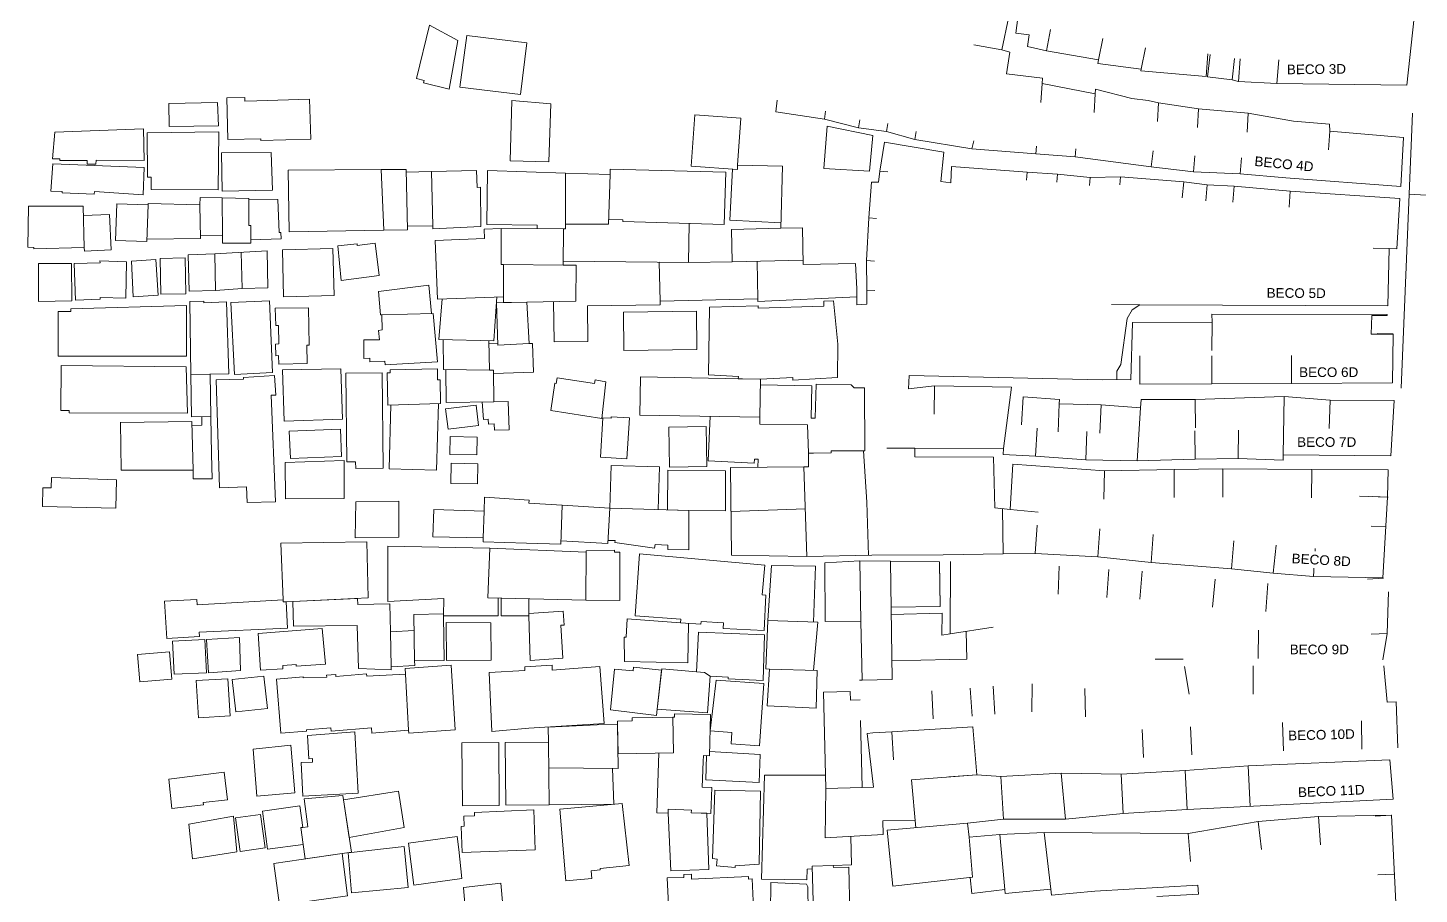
# Model space of a CAD drawing. Extents: x 359101 to 359770, y 7352318 to 7353133.
# Drawn here: x 359101.2 to 359274.3, y 7352617 to 7352724.7 of the extents above; entities that cross this region are included whole.
import ezdxf
from ezdxf.enums import TextEntityAlignment as Align

# ---------------------------------------------------------------- set-up
doc = ezdxf.new("R2010")
doc.units = 0
doc.header["$LTSCALE"] = 2.5
doc.set_wipeout_variables(frame=1)
doc.layers.add('AVT-C3-PRF-TUBULAÇÃO 3D -TUBOS', color=4, linetype='Continuous', lineweight=20)
doc.layers.add('AVT-LT-CAD-ETIQUETA NOME DE RUA', color=4, linetype='Continuous', lineweight=0)
doc.layers.add('AVT-LT-URB-DIVISA TERRENO OU AL PREDIAL', color=7, linetype='Continuous', lineweight=13, true_color=0x5c5c5c)
doc.styles.add('CARIMBO', font='arial.ttf', dxfattribs={"height": 2})

msp = doc.modelspace()

# ---------------------------------------------------------------- linework, layer by layer
at = {"layer": 'AVT-C3-PRF-TUBULAÇÃO 3D -TUBOS', "color": 6}
msp.add_lwpolyline([(359273.51, 7352714.12), (359273.07, 7352704.07)], dxfattribs=at)
at = {"layer": 'AVT-C3-PRF-TUBULAÇÃO 3D -TUBOS', "color": 6, "elevation": 2.34}
msp.add_lwpolyline([(359272.1, 7352679.91), (359273.07, 7352704.07), (359277.3, 7352703.79)], dxfattribs=at)
at = {"layer": 'AVT-LT-URB-DIVISA TERRENO OU AL PREDIAL', "flags": 128}
for points, elevation in [([(359276.66, 7352747.73), (359275.74, 7352743.06), (359277.55, 7352742.6), (359276.03, 7352737.53), (359274.23, 7352731.03), (359272.8, 7352717.6)], 2.26), ([(359247.84, 7352718.68), (359247.84, 7352718.68), (359239.72, 7352719.39), (359239.76, 7352719.6), (359234.36, 7352720.32), (359234.46, 7352720.76), (359227.96, 7352721.89), (359225.61, 7352722.4), (359225.8, 7352723.86), (359224.17, 7352724.07), (359225.01, 7352730.75), (359225.26, 7352730.79), (359225.82, 7352733.97), (359226.73, 7352737.35), (359228.23, 7352742.67), (359231.14, 7352741.96)], 2.35), ([(359224.93, 7352734.36), (359223.62, 7352729.97), (359224.02, 7352729.88), (359223.29, 7352726.17), (359222.41, 7352722.01), (359223.4, 7352721.72), (359222.98, 7352719), (359227.49, 7352718.5), (359227.42, 7352717.8), (359234.03, 7352716.54), (359234.08, 7352717.12), (359238.6, 7352715.96), (359240.61, 7352715.7), (359241.92, 7352715.41), (359246.88, 7352714.67), (359253.07, 7352714.12), (359258.68, 7352713.13), (359263.19, 7352712.75), (359263.2, 7352711.88), (359272.38, 7352711.11)], 2), ([(359227.96, 7352721.89), (359228.48, 7352724.55)], 2.28), ([(359234.46, 7352720.76), (359234.98, 7352723.43)], 2.33), ([(359222.41, 7352722.01), (359218.95, 7352722.63)], 2), ([(359239.76, 7352719.6), (359240.27, 7352722.26)], 2.22), ([(359247.83, 7352718.68), (359248.03, 7352721.5)], 2.19), ([(359248, 7352718.66), (359248.32, 7352721.43)], 2.26), ([(359251.09, 7352718.26), (359251.37, 7352720.93)], 2.35), ([(359251.84, 7352718.08), (359252.06, 7352720.89)], 2.32), ([(359256.62, 7352717.81), (359256.89, 7352720.77)], 2.35), ([(359272.8, 7352717.6), (359256.62, 7352717.81), (359251.84, 7352718.08), (359251.09, 7352718.26), (359248, 7352718.66)], 2.35), ([(359227.42, 7352717.8), (359227.28, 7352715.46)], 2), ([(359234.03, 7352716.54), (359233.89, 7352714.21)], 2), ([(359241.92, 7352715.41), (359241.79, 7352713.07)], 2), ([(359246.88, 7352714.67), (359246.74, 7352712.34)], 2), ([(359253.07, 7352714.12), (359252.94, 7352711.78)], 2), ([(359263.2, 7352711.88), (359263.07, 7352709.55)], 2), ([(359272.04, 7352705.01), (359272.38, 7352711.11)], 2.27), ([(359218.69, 7352709.7), (359226.63, 7352709.05), (359231.52, 7352708.68), (359241, 7352707.45), (359246.25, 7352706.84), (359252.07, 7352706.57), (359257.73, 7352706.08), (359272.04, 7352705.01)], 2.55), ([(359271.92, 7352703.51), (359258.27, 7352704.42), (359251.32, 7352705.04), (359247.97, 7352705.22), (359245.05, 7352705.58), (359237.18, 7352706.2), (359233.42, 7352706.14), (359229.34, 7352706.53), (359225.57, 7352706.79), (359216.15, 7352707.5)], 2.28), ([(359225.57, 7352706.79), (359225.48, 7352705.8)], 2.28), ([(359229.34, 7352706.53), (359229.25, 7352705.53)], 2.28), ([(359233.42, 7352706.14), (359233.33, 7352705.15)], 2.28), ([(359237.18, 7352706.2), (359237.09, 7352705.2)], 2.14), ([(359245.05, 7352705.58), (359244.87, 7352703.59)], 2.1), ([(359247.97, 7352705.22), (359247.79, 7352703.23)], 2.14), ([(359251.32, 7352705.04), (359251.14, 7352703.05)], 2.18), ([(359258.27, 7352704.42), (359258.15, 7352702.42)], 2.13), ([(359271.92, 7352703.51), (359271.55, 7352697.27), (359270.6, 7352697.3), (359270.43, 7352690.17)], 2.28), ([(359270.6, 7352697.3), (359268.6, 7352697.35)], 2.28), ([(359271.11, 7352686.68), (359269.11, 7352686.73)], 2.4), ([(359270.47, 7352666.37), (359268.47, 7352666.43)], 2.47), ([(359270.19, 7352662.7), (359268.37, 7352662.75)], 2.47), ([(359269.88, 7352656.28), (359267.89, 7352656.17)], 2.47), ([(359269.82, 7352646.14), (359270.34, 7352649.42), (359270.5, 7352654.57)], 2.65), ([(359270.34, 7352649.42), (359268.35, 7352649.31)], 2.65), ([(359271.68, 7352635.2), (359271.49, 7352640.91), (359270.35, 7352640.85), (359269.94, 7352645.38)], 2.52), ([(359270.85, 7352626.8), (359268.85, 7352626.69)], 2.19), ([(359271.18, 7352619.48), (359269.19, 7352619.37)], 2.19)]:
    msp.add_lwpolyline(points, dxfattribs=dict(at, elevation=elevation))
at = {"layer": 'AVT-LT-URB-DIVISA TERRENO OU AL PREDIAL', "ltscale": 3, "flags": 128}
for points in [[(359153.67, 7352717.1), (359150.47, 7352717.89), (359150.55, 7352718.21), (359149.59, 7352718.45), (359151.23, 7352725.07), (359154.73, 7352723.15), (359153.67, 7352717.1)], [(359155.87, 7352723.78), (359163.31, 7352722.88), (359162.53, 7352716.46), (359154.99, 7352717.38), (359155.87, 7352723.78)], [(359126, 7352716.02), (359126.12, 7352710.85), (359130.21, 7352710.94), (359130.21, 7352710.74), (359136.43, 7352710.89), (359136.28, 7352715.88), (359129.74, 7352715.68), (359128.25, 7352715.64), (359128.23, 7352716.09), (359126, 7352716.02)], [(359124.98, 7352712.56), (359124.86, 7352715.45), (359118.79, 7352715.34), (359118.84, 7352712.47), (359124.98, 7352712.56)], [(359161.26, 7352708.19), (359161.45, 7352715.7), (359166.3, 7352715.27), (359166.07, 7352708.08), (359161.26, 7352708.19)], [(359104.33, 7352708.46), (359104.6, 7352711.78), (359115.64, 7352712.16), (359115.73, 7352708.25), (359109.73, 7352708.29), (359109.72, 7352707.8), (359108.61, 7352707.8), (359108.61, 7352708.22), (359105.23, 7352708.22), (359105.23, 7352708.46), (359104.33, 7352708.46)], [(359116.6, 7352704.64), (359116.57, 7352706.18), (359116.13, 7352706.17), (359116.08, 7352711.7), (359124.99, 7352711.81), (359124.92, 7352704.57), (359116.6, 7352704.64)], [(359125.41, 7352704.43), (359125.33, 7352709.18), (359131.52, 7352709.23), (359131.69, 7352704.54), (359125.41, 7352704.43)], [(359104.35, 7352707.81), (359104.11, 7352704.43), (359105.51, 7352704.37), (359105.5, 7352704.23), (359109.5, 7352704.07), (359109.52, 7352704.37), (359115.6, 7352703.98), (359115.72, 7352707.36), (359104.35, 7352707.81)], [(359133.63, 7352707.05), (359133.77, 7352699.35), (359145.53, 7352699.57), (359145.2, 7352707.11), (359133.63, 7352707.05)], [(359145.53, 7352699.57), (359148.47, 7352699.62), (359148.33, 7352707.13), (359145.2, 7352707.11)], [(359148.33, 7352706.8), (359151.46, 7352706.87), (359151.61, 7352700.13), (359148.46, 7352700.07)], [(359151.61, 7352700.13), (359151.62, 7352699.73), (359157.6, 7352700.01), (359157.55, 7352704.91), (359157.13, 7352704.89), (359157.04, 7352707.01), (359151.46, 7352706.87)], [(359158.42, 7352706.99), (359158.34, 7352700.26), (359164.62, 7352700.18), (359164.62, 7352699.76), (359167.87, 7352699.74), (359168.13, 7352699.74), (359168.15, 7352706.67), (359158.42, 7352706.99)], [(359168.15, 7352706.67), (359173.69, 7352706.49), (359173.49, 7352700.31), (359168.13, 7352700.32)], [(359173.69, 7352706.49), (359173.71, 7352707.15), (359188.07, 7352706.77), (359187.89, 7352700.26), (359175.28, 7352700.65), (359175.28, 7352700.87), (359173.51, 7352700.92)], [(359101.34, 7352702.54), (359101.24, 7352697.44), (359101.99, 7352697.43), (359101.99, 7352697.27), (359108.27, 7352697.42), (359108.14, 7352702.57), (359101.34, 7352702.54)], [(359112.31, 7352702.85), (359112.15, 7352698.28), (359116.05, 7352698.15), (359116.21, 7352702.72), (359112.31, 7352702.85)], [(359116.21, 7352702.72), (359116.22, 7352702.9), (359122.64, 7352702.74), (359122.73, 7352698.52), (359116.06, 7352698.44)], [(359122.64, 7352702.74), (359122.67, 7352703.65), (359125.42, 7352703.58), (359125.47, 7352698.96), (359122.72, 7352698.91)], [(359125.42, 7352703.58), (359128.74, 7352703.5), (359128.72, 7352700.16), (359128.98, 7352700.16), (359128.97, 7352697.95), (359125.48, 7352697.96), (359125.47, 7352698.96)], [(359128.97, 7352698.37), (359132.75, 7352698.48), (359132.73, 7352699.29), (359132.53, 7352699.29), (359132.36, 7352703.39), (359128.74, 7352703.41)], [(359108.17, 7352701.4), (359111.42, 7352701.54), (359111.62, 7352697.11), (359108.29, 7352696.96), (359108.27, 7352697.42)], [(359152.22, 7352691.01), (359151.93, 7352698.27), (359158.05, 7352698.52), (359158.01, 7352699.71), (359160.11, 7352699.79), (359160.11, 7352695.3), (359160.43, 7352695.3), (359160.42, 7352691.3), (359152.22, 7352691.01)], [(359160.11, 7352699.79), (359167.87, 7352699.74), (359167.84, 7352695.22), (359160.43, 7352695.3)], [(359167.85, 7352695.71), (359183.45, 7352695.55), (359183.5, 7352700.4)], [(359132.91, 7352697.11), (359133.07, 7352691.26), (359139.35, 7352691.43), (359139.19, 7352697.31), (359132.91, 7352697.11)], [(359142.2, 7352697.87), (359139.82, 7352697.61), (359140.22, 7352693.33), (359144.96, 7352693.95), (359144.44, 7352697.94), (359142.23, 7352697.65), (359142.2, 7352697.87)], [(359102.58, 7352690.68), (359102.57, 7352695.41), (359106.68, 7352695.43), (359106.7, 7352690.77), (359102.58, 7352690.68)], [(359107.17, 7352690.86), (359107, 7352695.41), (359110.23, 7352695.53), (359110.22, 7352695.74), (359113.53, 7352695.62), (359113.42, 7352691.11), (359110.26, 7352691.19), (359110.25, 7352690.97), (359107.17, 7352690.86)], [(359114.36, 7352691.28), (359114.13, 7352695.73), (359117.17, 7352695.93), (359117.46, 7352691.48), (359114.36, 7352691.28)], [(359117.8, 7352691.62), (359117.71, 7352696.06), (359120.81, 7352696.13), (359120.91, 7352691.64), (359117.8, 7352691.62)], [(359121.33, 7352691.97), (359121.2, 7352696.51), (359124.52, 7352696.61), (359131.03, 7352696.99), (359131.1, 7352692.38), (359127.89, 7352692.33), (359124.58, 7352692.08), (359121.33, 7352691.97)], [(359124.52, 7352696.61), (359124.58, 7352692.08)], [(359127.79, 7352696.8), (359127.89, 7352692.33)], [(359160.42, 7352691.3), (359160.44, 7352690.56), (359163.33, 7352690.61), (359169.43, 7352690.74), (359169.45, 7352695.22), (359167.84, 7352695.23)], [(359145.28, 7352689.04), (359145.11, 7352689.03), (359144.85, 7352691.95), (359151.13, 7352692.73), (359151.47, 7352689.19)], [(359120.97, 7352690.22), (359120.98, 7352683.92), (359105.01, 7352683.89), (359105, 7352689.46), (359106.59, 7352689.46), (359106.59, 7352689.8), (359120.97, 7352690.22)], [(359121.38, 7352690.7), (359121.53, 7352681.64), (359126.27, 7352681.72), (359125.94, 7352690.65), (359123.14, 7352690.55), (359123.14, 7352690.73), (359121.38, 7352690.7)], [(359131.31, 7352690.79), (359126.49, 7352690.58), (359126.97, 7352681.6), (359131.7, 7352681.85), (359131.31, 7352690.79)], [(359152.78, 7352691.03), (359152.38, 7352685.97), (359159.23, 7352685.81), (359159.59, 7352691.27)], [(359159.54, 7352690.54), (359163.33, 7352690.61), (359163.61, 7352685.46), (359159.72, 7352685.25), (359159.54, 7352690.54)], [(359166.65, 7352690.68), (359166.72, 7352685.69), (359170.91, 7352685.74), (359170.86, 7352690.16), (359179.91, 7352690.28), (359179.9, 7352690.76)], [(359185.91, 7352681.59), (359186.04, 7352690), (359192.1, 7352690.15), (359192.11, 7352689.89), (359200.28, 7352690.1), (359200.27, 7352690.75), (359201.46, 7352690.78), (359202.02, 7352685.39), (359201.96, 7352681.25), (359196.42, 7352680.93), (359196.4, 7352681.26), (359192.4, 7352681.05), (359189.63, 7352681.1), (359189.64, 7352681.35), (359185.91, 7352681.59)], [(359132, 7352689.85), (359136.18, 7352689.92), (359136.26, 7352685.26), (359135.95, 7352685.25), (359135.98, 7352682.98), (359132.46, 7352682.92), (359132.44, 7352683.97), (359132.09, 7352683.96), (359132.06, 7352685.41), (359132.45, 7352685.42), (359132.41, 7352687.73), (359132.11, 7352687.72), (359132, 7352689.85)], [(359144.99, 7352685.95), (359143.03, 7352685.94), (359143.05, 7352683.63), (359143.79, 7352683.64), (359143.78, 7352683.18), (359145.67, 7352683.26), (359145.69, 7352682.84), (359152.21, 7352683.19), (359151.66, 7352689.19), (359145.28, 7352689.04), (359145.33, 7352687.18), (359144.86, 7352687.09), (359144.99, 7352685.95)], [(359184.42, 7352689.5), (359175.35, 7352689.37), (359175.41, 7352684.6), (359184.49, 7352684.73), (359184.42, 7352689.5)], [(359152.91, 7352685.96), (359152.94, 7352682.23), (359158.68, 7352682.15), (359158.61, 7352685.83)], [(359158.62, 7352685.48), (359159.71, 7352685.52)], [(359159.17, 7352681.73), (359164.14, 7352681.89), (359164.02, 7352685.48), (359163.61, 7352685.46)], [(359105.4, 7352682.75), (359120.94, 7352682.57), (359121.09, 7352676.8), (359106.38, 7352676.85), (359106.38, 7352677.13), (359105.33, 7352677.14), (359105.4, 7352682.75)], [(359121.53, 7352681.64), (359121.62, 7352676.34), (359124.03, 7352676.38), (359123.94, 7352681.68)], [(359131.95, 7352681.49), (359128.08, 7352681.25), (359128.09, 7352681.03), (359124.66, 7352680.95), (359125.08, 7352667.54), (359128.46, 7352667.64), (359128.52, 7352665.69), (359132.06, 7352665.8), (359131.51, 7352679.03), (359132.08, 7352679.05), (359131.95, 7352681.49)], [(359132.91, 7352682.21), (359133.13, 7352675.83), (359140.38, 7352676.07), (359140.17, 7352682.31), (359132.91, 7352682.21)], [(359140.79, 7352681.78), (359145.34, 7352681.81), (359145.45, 7352669.98), (359142.03, 7352669.94), (359142.02, 7352670.75), (359140.91, 7352670.74), (359140.79, 7352681.78)], [(359146.01, 7352677.82), (359145.96, 7352681.82), (359146.34, 7352681.83), (359146.34, 7352682.18), (359152.19, 7352682.32), (359152.22, 7352680.97), (359152.52, 7352680.97), (359152.57, 7352678.01), (359146.01, 7352677.82)], [(359153.23, 7352682.23), (359153.28, 7352678.14), (359159.22, 7352678.22), (359159.17, 7352682.15), (359158.68, 7352682.15)], [(359166.8, 7352680.55), (359166.31, 7352677.14), (359172.64, 7352676.16), (359173.15, 7352680.69), (359171.81, 7352680.94), (359171.74, 7352680.5), (359167.09, 7352681.2), (359166.99, 7352680.52), (359166.8, 7352680.55)], [(359192.25, 7352681.05), (359177.46, 7352681.31), (359177.38, 7352676.58), (359192.32, 7352676.32), (359192.4, 7352681.05)], [(359192.39, 7352680.34), (359198.79, 7352680.19), (359198.69, 7352676.2), (359199.21, 7352676.19), (359199.31, 7352680.43), (359203.66, 7352680.33), (359204.06, 7352679.97), (359205.31, 7352679.97), (359205.36, 7352672.14), (359205.19, 7352672.13)], [(359146.4, 7352677.83), (359146.21, 7352669.87), (359152.1, 7352669.73), (359152.33, 7352678)], [(359157.75, 7352678.2), (359157.92, 7352676.01), (359158.51, 7352676.05), (359158.56, 7352675.43), (359159.26, 7352675.49), (359159.32, 7352674.71), (359161.13, 7352674.73), (359161.01, 7352678.28), (359159.22, 7352678.22)], [(359121.65, 7352675.29), (359122.9, 7352675.32), (359122.87, 7352676.36), (359124.03, 7352676.38), (359124.11, 7352671.69), (359124.16, 7352668.64), (359121.82, 7352668.63), (359121.8, 7352669.7)], [(359153.22, 7352677.33), (359153.54, 7352674.81), (359157.32, 7352675.29), (359157, 7352677.79), (359153.22, 7352677.33)], [(359172.77, 7352676.24), (359172.47, 7352671.34), (359175.76, 7352671.13), (359176.08, 7352676.21), (359173.83, 7352676.35), (359173.82, 7352676.17), (359172.77, 7352676.24)], [(359186.14, 7352676.43), (359185.88, 7352670.88), (359191.6, 7352670.6), (359191.63, 7352671.09), (359192.11, 7352671.07), (359192.07, 7352670.08)], [(359192.32, 7352676.32), (359192.3, 7352675.45), (359198.24, 7352675.35), (359198.37, 7352671.84)], [(359112.76, 7352675.67), (359112.85, 7352669.73), (359121.8, 7352669.7), (359121.63, 7352675.79), (359112.76, 7352675.65)], [(359133.77, 7352674.56), (359140.14, 7352674.83), (359140.28, 7352671.43), (359133.94, 7352671.16), (359133.77, 7352674.56)], [(359180.98, 7352675.06), (359181.05, 7352670.11), (359185.7, 7352670.17), (359185.63, 7352675.14), (359180.98, 7352675.08)], [(359153.78, 7352673.9), (359153.74, 7352671.68), (359157.11, 7352671.63), (359157.15, 7352673.81), (359153.78, 7352673.9)], [(359205.82, 7352659.12), (359205.64, 7352665.72), (359205.19, 7352672.13), (359201.2, 7352672.11), (359201.2, 7352671.86), (359199, 7352671.85), (359198.37, 7352671.84), (359198.38, 7352670.15), (359197.8, 7352670.15)], [(359133.27, 7352670.66), (359133.3, 7352666.15), (359140.61, 7352666.19), (359140.58, 7352670.91), (359133.27, 7352670.66)], [(359153.89, 7352670.59), (359153.85, 7352668.07), (359157.2, 7352668.02), (359157.23, 7352670.49), (359153.89, 7352670.59)], [(359173.65, 7352664.99), (359173.8, 7352670.3), (359179.84, 7352670.12), (359179.68, 7352664.81)], [(359180.88, 7352669.7), (359180.82, 7352664.78), (359183.49, 7352664.7), (359188.02, 7352664.68), (359188.05, 7352669.63), (359180.88, 7352669.72)], [(359188.66, 7352670.03), (359188.79, 7352659.16), (359198.16, 7352658.97), (359197.8, 7352670.15), (359188.66, 7352670.04)], [(359103.13, 7352667.54), (359103.08, 7352665.18), (359112.21, 7352665), (359112.28, 7352668.52), (359104.18, 7352668.79), (359104.13, 7352667.51), (359103.13, 7352667.54)], [(359157.91, 7352661.29), (359157.89, 7352660.82), (359163.27, 7352660.64), (359167.55, 7352660.5), (359167.71, 7352665.35), (359163.59, 7352665.6), (359163.62, 7352666), (359158.07, 7352666.34), (359158.02, 7352664.61)], [(359142.03, 7352665.79), (359141.95, 7352661.29), (359147.39, 7352661.38), (359147.41, 7352665.87), (359142.03, 7352665.79)], [(359151.62, 7352661.42), (359151.74, 7352664.82), (359158.02, 7352664.61), (359157.91, 7352661.29), (359151.62, 7352661.42)], [(359167.71, 7352665.35), (359173.65, 7352664.99), (359173.38, 7352660.59), (359167.57, 7352660.94)], [(359173.41, 7352660.99), (359174.3, 7352660.95), (359174.29, 7352660.71), (359179.22, 7352660.01), (359179.28, 7352660.47), (359180.86, 7352660.4), (359180.86, 7352659.83), (359183.47, 7352659.81), (359183.49, 7352664.7), (359173.65, 7352664.99)], [(359188.72, 7352664.59), (359197.97, 7352664.89)], [(359132.72, 7352660.63), (359132.99, 7352653.59), (359133, 7352653.34), (359133.39, 7352653.36), (359143.59, 7352653.82), (359143.4, 7352660.81), (359132.72, 7352660.63)], [(359158.7, 7352660.03), (359146.03, 7352660.26), (359146.01, 7352653.4), (359152.99, 7352653.76), (359152.96, 7352651.59), (359159.76, 7352651.59), (359159.76, 7352653.81)], [(359170.71, 7352659.53), (359158.7, 7352660.03), (359158.48, 7352653.84), (359170.66, 7352653.55)], [(359170.71, 7352659.7), (359170.66, 7352653.55), (359174.91, 7352653.51), (359174.91, 7352659.5), (359174.22, 7352659.5), (359174.21, 7352659.75), (359170.71, 7352659.7)], [(359177.34, 7352659.31), (359176.79, 7352651.58), (359182.47, 7352651.18), (359182.43, 7352650.74), (359184.98, 7352650.56), (359185, 7352650.91), (359187.78, 7352650.71), (359187.74, 7352650.02), (359192.86, 7352649.79), (359193.06, 7352654.18), (359192.61, 7352654.2), (359192.91, 7352657.89), (359177.34, 7352659.31)], [(359198.16, 7352658.97), (359206.23, 7352659.13), (359215.13, 7352659.2), (359222.57, 7352659.3)], [(359193.3, 7352651.02), (359193.77, 7352657.87), (359199.23, 7352657.76), (359199, 7352650.83)], [(359200.41, 7352658.2), (359200.45, 7352650.91), (359204.89, 7352650.93), (359204.73, 7352658.43), (359200.41, 7352658.2)], [(359204.73, 7352658.43), (359204.89, 7352650.93), (359205.05, 7352643.6), (359208.78, 7352643.69), (359208.56, 7352658.4), (359204.73, 7352658.43)], [(359208.55, 7352658.4), (359214.67, 7352658.31), (359214.75, 7352652.78), (359208.65, 7352652.69)], [(359214.67, 7352658.2), (359214.75, 7352652.78)], [(359160.14, 7352653.8), (359160.14, 7352651.59), (359163.56, 7352651.59), (359163.56, 7352653.72)], [(359118.23, 7352653.43), (359118.54, 7352648.76), (359122.59, 7352649.03), (359122.57, 7352649.56), (359133.55, 7352650.08), (359133.39, 7352653.36), (359133, 7352653.34), (359132.99, 7352653.59), (359122.31, 7352652.96), (359122.27, 7352653.65), (359118.23, 7352653.43)], [(359134.2, 7352653.4), (359134.29, 7352650.32), (359142.22, 7352650.38), (359142.39, 7352645.03), (359146.46, 7352644.9), (359146.45, 7352645.24), (359146.35, 7352649.61), (359146.27, 7352653.09), (359142.29, 7352652.99), (359142.26, 7352653.76), (359134.2, 7352653.4)], [(359163.56, 7352651.59), (359163.75, 7352646.06), (359167.81, 7352646.32), (359167.55, 7352650.42), (359167.95, 7352650.45), (359167.84, 7352652.16), (359163.56, 7352651.89)], [(359152.96, 7352651.59), (359153.04, 7352646.05), (359149.36, 7352646), (359149.28, 7352651.78), (359152.96, 7352651.84)], [(359153.3, 7352650.77), (359153.32, 7352646.06), (359158.87, 7352646.09), (359158.85, 7352650.72), (359153.3, 7352650.77)], [(359182.43, 7352650.74), (359175.82, 7352651.21), (359175.66, 7352648.94), (359175.42, 7352648.96), (359175.48, 7352645.91), (359183.36, 7352645.77), (359183.43, 7352650.67)], [(359193.52, 7352644.97), (359193.07, 7352645), (359193.3, 7352651.02), (359199.52, 7352650.81), (359198.99, 7352644.81)], [(359208.66, 7352651.77), (359214.98, 7352651.95), (359214.95, 7352649.19), (359215.97, 7352649.35)], [(359119.26, 7352648.46), (359119.44, 7352644.33), (359123.46, 7352644.51), (359123.26, 7352648.66), (359119.26, 7352648.46)], [(359123.47, 7352648.67), (359123.71, 7352644.52), (359127.72, 7352644.79), (359127.56, 7352648.92), (359123.47, 7352648.67)], [(359129.9, 7352649.4), (359130.2, 7352644.84), (359132.98, 7352645.02), (359132.96, 7352645.43), (359134.61, 7352645.54), (359134.62, 7352645.34), (359138.27, 7352645.59), (359137.85, 7352650.03), (359129.9, 7352649.4)], [(359149.31, 7352649.77), (359146.35, 7352649.61), (359146.45, 7352645.24), (359149.37, 7352645.41), (359149.36, 7352646)], [(359184.69, 7352649.57), (359184.41, 7352644.63), (359185.43, 7352644.53), (359186.12, 7352644.08), (359188.36, 7352643.97), (359188.35, 7352643.77), (359192.74, 7352643.56), (359192.9, 7352649.23), (359184.69, 7352649.57)], [(359208.75, 7352646.02), (359215.96, 7352646.16), (359218.05, 7352646.2), (359217.99, 7352649.66)], [(359114.87, 7352646.79), (359115.19, 7352643.37), (359119.15, 7352643.73), (359118.85, 7352647.14), (359114.87, 7352646.79)], [(359148.21, 7352644.36), (359148.17, 7352645.05), (359153.89, 7352645.48), (359154.42, 7352637.4), (359148.65, 7352637.02), (359148.62, 7352637.37)], [(359158.63, 7352644.54), (359158.95, 7352637.22), (359163.57, 7352637.62), (359172.93, 7352638.2), (359172.41, 7352645.28), (359166.49, 7352644.84), (359166.47, 7352645.47), (359163.06, 7352645.27), (359163.09, 7352644.8), (359158.63, 7352644.54)], [(359122.2, 7352643.54), (359122.47, 7352638.92), (359126.4, 7352639.15), (359126.13, 7352643.75), (359122.2, 7352643.54)], [(359126.65, 7352643.68), (359127.1, 7352639.65), (359131.06, 7352640.09), (359130.62, 7352644.08), (359126.65, 7352643.68)], [(359132.19, 7352643.71), (359132.72, 7352637.01), (359135.91, 7352637.26), (359135.9, 7352637.41), (359138.95, 7352637.65), (359138.98, 7352637.26), (359144.01, 7352637.65), (359144.06, 7352637.01), (359148.62, 7352637.37), (359148.21, 7352644.36), (359143.41, 7352644.08), (359143.39, 7352644.39), (359139.56, 7352644.05), (359139.54, 7352644.32), (359138.42, 7352644.22), (359138.44, 7352643.99), (359135.5, 7352643.88), (359135.49, 7352644.03), (359132.19, 7352643.71)], [(359180.1, 7352645.01), (359179.53, 7352639.99), (359185.79, 7352639.53), (359186.12, 7352644.08), (359185.43, 7352644.53), (359180.1, 7352645.01)], [(359186.86, 7352643.6), (359192.81, 7352643.19), (359192.28, 7352635.44), (359188.74, 7352635.69), (359188.84, 7352637.1), (359186.13, 7352637.28), (359186.86, 7352643.6)], [(359193.21, 7352640.39), (359193.52, 7352644.97), (359199.46, 7352644.8), (359199.33, 7352640.13), (359193.21, 7352640.39)], [(359205.05, 7352643.6), (359204.71, 7352643.6)], [(359204.84, 7352638.57), (359205.05, 7352630.24), (359200.53, 7352630.13), (359200.22, 7352642.1), (359203.56, 7352642.18), (359203.59, 7352641.11), (359204.77, 7352641.14)], [(359174.61, 7352638.14), (359174.61, 7352638.49), (359176.42, 7352638.52), (359176.41, 7352638.91), (359181.49, 7352638.99), (359181.56, 7352634.56), (359174.67, 7352634.45), (359174.61, 7352638.14)], [(359179.75, 7352634.53), (359179.48, 7352627.11), (359180.9, 7352627.05), (359180.92, 7352627.53), (359183.79, 7352627.43), (359183.77, 7352627.11), (359186.21, 7352627.02), (359186.33, 7352630.24), (359185.12, 7352630.29), (359185.25, 7352633.47), (359185.29, 7352634.23), (359186.04, 7352634.19), (359186.19, 7352639.33), (359181.71, 7352639.39), (359181.71, 7352639), (359181.49, 7352639)], [(359135.44, 7352629.15), (359135.23, 7352633.34), (359136.66, 7352633.41), (359136.64, 7352633.84), (359136.19, 7352633.82), (359136.05, 7352636.72), (359141.91, 7352637.19), (359142.34, 7352629.53), (359135.44, 7352629.17)], [(359166.01, 7352635.9), (359165.99, 7352637.74), (359172.06, 7352638.02), (359174.61, 7352638.14), (359174.7, 7352632.59), (359166.04, 7352632.71)], [(359129.27, 7352635), (359129.75, 7352629.18), (359134.46, 7352629.57), (359133.98, 7352635.5), (359129.27, 7352635)], [(359155.3, 7352627.96), (359155.23, 7352635.81), (359159.83, 7352635.85), (359159.9, 7352627.99), (359155.3, 7352627.96)], [(359160.7, 7352628.08), (359160.63, 7352635.85), (359166.01, 7352635.9), (359166.08, 7352628.1), (359160.7, 7352628.05)], [(359185.66, 7352634.21), (359185.58, 7352631.21), (359192.23, 7352630.88), (359192.36, 7352634.34), (359186.06, 7352634.74), (359186.04, 7352634.19), (359185.66, 7352634.21)], [(359118.8, 7352631.27), (359119.15, 7352627.64), (359123.1, 7352628.1), (359123.07, 7352628.37), (359126.07, 7352628.72), (359125.67, 7352632.14), (359118.8, 7352631.27)], [(359173.99, 7352632.6), (359174.15, 7352628.16), (359166.08, 7352628.1)], [(359200.48, 7352631.76), (359192.9, 7352631.78), (359192.52, 7352618.83), (359198.17, 7352618.75), (359198.19, 7352620.1), (359198.83, 7352620.11), (359198.82, 7352620.47), (359201.45, 7352620.54), (359203.72, 7352620.61), (359203.62, 7352624.15)], [(359140.52, 7352628.72), (359147.37, 7352629.78), (359148.07, 7352625.27), (359141.23, 7352624.03), (359140.5, 7352628.72)], [(359186.73, 7352629.91), (359192.4, 7352629.78), (359192.22, 7352620.69), (359189.23, 7352620.52), (359189.24, 7352620.31), (359186.92, 7352620.52), (359186.99, 7352621.35), (359186.41, 7352621.41), (359186.73, 7352629.91)], [(359205.05, 7352630.24), (359206.45, 7352630.28)], [(359131.08, 7352622.57), (359130.44, 7352627.32), (359135.1, 7352627.95), (359135.46, 7352625.29), (359135.21, 7352625.26), (359135.49, 7352623.17), (359131.08, 7352622.57)], [(359135.49, 7352623.17), (359135.76, 7352621.36), (359140.36, 7352622.05), (359141.51, 7352622.22), (359140.44, 7352629.23), (359135.64, 7352628.83), (359136.07, 7352625.37), (359135.46, 7352625.29)], [(359167.41, 7352627.54), (359168.16, 7352618.64), (359171.41, 7352618.92), (359171.33, 7352619.87), (359172.46, 7352619.99), (359172.44, 7352620.17), (359176.04, 7352620.55), (359175.17, 7352628.26), (359167.41, 7352627.54)], [(359164.18, 7352627.47), (359164.37, 7352622.51), (359155.29, 7352622.16), (359155.17, 7352625.41), (359155.52, 7352625.42), (359155.47, 7352626.67), (359156.83, 7352626.72), (359156.81, 7352627.12), (359164.18, 7352627.47)], [(359180.9, 7352627.05), (359181.25, 7352619.88), (359185.96, 7352620.04), (359185.7, 7352627.04), (359183.77, 7352627.11), (359183.79, 7352627.43), (359180.92, 7352627.53), (359180.9, 7352627.05)], [(359218.13, 7352625.8), (359208.17, 7352624.93), (359208.84, 7352617.97), (359218.77, 7352619.09)], [(359141.53, 7352617.14), (359141.11, 7352622.11), (359148.07, 7352622.9), (359148.58, 7352617.8), (359141.53, 7352617.14)], [(359148.62, 7352623.34), (359149.26, 7352618.1), (359155.25, 7352618.92), (359154.85, 7352622.54), (359154.67, 7352624.17), (359148.62, 7352623.34)], [(359131.83, 7352620.78), (359132.55, 7352615.59), (359134.81, 7352615.9), (359141.02, 7352616.75), (359140.36, 7352622.05), (359131.83, 7352620.78)], [(359180.78, 7352619.02), (359180.93, 7352615.63), (359183.98, 7352615.76), (359184.11, 7352613.06), (359191.6, 7352613.39), (359191.34, 7352618.88), (359190.89, 7352618.86), (359190.88, 7352619.17), (359183.82, 7352618.83), (359183.79, 7352619.48), (359182.84, 7352619.43), (359182.85, 7352619.07), (359180.78, 7352619.02)], [(359198.82, 7352620.47), (359198.98, 7352614.64), (359203.52, 7352614.77), (359203.37, 7352620.35), (359201.46, 7352620.3), (359201.45, 7352620.54), (359198.82, 7352620.47)], [(359155.45, 7352617.81), (359156.02, 7352610.74), (359158.29, 7352611.02), (359158.34, 7352610.63), (359160.74, 7352610.93), (359160.08, 7352618.34), (359155.45, 7352617.81)], [(359193.67, 7352618.41), (359193.64, 7352614.69), (359198.17, 7352614.62), (359198.17, 7352614.84), (359198.34, 7352614.83), (359198.29, 7352617.9), (359198.11, 7352618.23), (359193.67, 7352618.41)], [(359218.49, 7352619.06), (359218.69, 7352617.04), (359222.78, 7352617.55), (359222.83, 7352617.05), (359228.53, 7352617.58), (359228.59, 7352616.87), (359233.97, 7352617.36), (359246.81, 7352618.09)], [(359246.81, 7352618.09), (359246.87, 7352616.99)]]:
    msp.add_lwpolyline(points, dxfattribs=at)
for points, elevation in [([(359200.34, 7352713.38), (359194.28, 7352714.31), (359194.46, 7352715.73)], 2.29), ([(359200.34, 7352713.38), (359200.49, 7352714.37)], 2.29), ([(359184.23, 7352713.92), (359183.78, 7352707.52), (359189.51, 7352707.11), (359189.54, 7352707.67)], 2.28), ([(359189.54, 7352707.67), (359189.96, 7352713.52), (359184.23, 7352713.92)], 2.28), ([(359218.69, 7352709.7), (359211.6, 7352710.86), (359208.08, 7352711.84), (359204.6, 7352712.32), (359200.34, 7352713.38)], 2.55), ([(359204.6, 7352712.32), (359204.76, 7352713.31)], 2.33), ([(359208.08, 7352711.84), (359208.23, 7352712.83)], 2.27), ([(359200.67, 7352712.49), (359206.38, 7352711.34), (359205.95, 7352706.92), (359200.27, 7352707.24), (359200.67, 7352712.49)], 2.24), ([(359211.6, 7352710.86), (359211.75, 7352711.85)], 2.32), ([(359207.23, 7352706.9), (359207.83, 7352710.54), (359215.2, 7352709.26), (359214.84, 7352705.63)], 2.07), ([(359218.69, 7352709.7), (359218.92, 7352710.68)], 2.55), ([(359226.63, 7352709.05), (359226.72, 7352710.04)], 2.55), ([(359231.52, 7352708.68), (359231.63, 7352709.67)], 2.55), ([(359241, 7352707.45), (359241.23, 7352709.44)], 2.07), ([(359197.72, 7352695.29), (359197.62, 7352699.87), (359194.94, 7352699.81), (359195.13, 7352707.53), (359189.54, 7352707.67)], 2.28), ([(359216.15, 7352707.5), (359216.05, 7352705.45), (359214.84, 7352705.63)], 2.28), ([(359246.25, 7352706.84), (359246.41, 7352708.84)], 2.12), ([(359252.07, 7352706.57), (359252.25, 7352708.56)], 2.55), ([(359188.91, 7352707.16), (359188.59, 7352700.83), (359194.96, 7352700.5)], 2.28), ([(359207.23, 7352706.9), (359207.07, 7352705.53), (359206.21, 7352705.55), (359205.85, 7352701.12), (359205.59, 7352695.78), (359205.6, 7352692.1), (359205.63, 7352690.38), (359204.38, 7352690.3), (359204.38, 7352692.27), (359204.22, 7352695.44), (359197.72, 7352695.29)], 2.28), ([(359207.23, 7352706.9), (359208.23, 7352706.82)], 2.07), ([(359205.85, 7352701.12), (359206.84, 7352701.04)], 2), ([(359194.94, 7352699.81), (359188.78, 7352699.67), (359188.88, 7352695.62), (359197.71, 7352695.83)], 2.28), ([(359188.88, 7352695.62), (359183.45, 7352695.55), (359179.79, 7352695.59), (359179.9, 7352690.76), (359192.08, 7352691.02), (359191.97, 7352695.69)], 2.28), ([(359205.59, 7352695.78), (359206.59, 7352695.73)], 1.92), ([(359205.6, 7352692.1), (359206.6, 7352692.05)], 1.9), ([(359192.08, 7352691.02), (359192.08, 7352690.71), (359204.38, 7352691.29)], 2.28), ([(359176.61, 7352645.22), (359180.08, 7352644.83), (359179.53, 7352639.99), (359179.44, 7352639.19), (359173.74, 7352639.89), (359174.22, 7352644.98), (359176.56, 7352644.76), (359176.61, 7352645.22)], 1.8), ([(359206.35, 7352637.03), (359205.65, 7352636.98), (359206.45, 7352630.28)], 2.15), ([(359219.31, 7352631.84), (359211.19, 7352631.18), (359211.71, 7352625.24)], 1.78), ([(359211.63, 7352626.17), (359207.63, 7352626.09), (359207.67, 7352624.38), (359200.42, 7352623.98), (359200.53, 7352630.13)], 1.78), ([(359126.83, 7352626.67), (359127.24, 7352622.24), (359121.75, 7352621.38), (359121.28, 7352625.69)], 2.18), ([(359126.83, 7352626.67), (359121.28, 7352625.69)], 2.18), ([(359130.2, 7352626.89), (359130.76, 7352622.72), (359127.64, 7352622.3), (359127.08, 7352626.47), (359130.2, 7352626.89)], 2.38), ([(359218.35, 7352624.08), (359218.77, 7352619.09)], 2.18)]:
    msp.add_lwpolyline(points, dxfattribs=dict(at, elevation=elevation))
at = {"layer": 'AVT-LT-URB-DIVISA TERRENO OU AL PREDIAL', "flags": 128}
for points in [[(359239.57, 7352690.3), (359236.07, 7352690.32)], [(359270.43, 7352690.17), (359239.57, 7352690.3), (359238.63, 7352689.66), (359238.02, 7352688.6), (359237.23, 7352682.85), (359236.74, 7352682.03), (359236.71, 7352680.98), (359238.47, 7352680.94), (359238.66, 7352688.08), (359248.57, 7352688.12), (359248.56, 7352689.14), (359270.35, 7352689.07), (359270.35, 7352688.97), (359268.44, 7352688.97), (359268.36, 7352686.65), (359271.08, 7352686.65), (359271, 7352680.57), (359258.47, 7352680.5), (359248.53, 7352680.44), (359239.6, 7352680.43)], [(359248.55, 7352684.62), (359248.57, 7352688.12)], [(359239.6, 7352680.43), (359239.6, 7352683.93)], [(359248.53, 7352680.44), (359248.55, 7352683.94)], [(359258.47, 7352680.5), (359258.45, 7352684)], [(359222.62, 7352672.43), (359223.63, 7352680.06), (359214.04, 7352680.19), (359210.82, 7352679.83), (359210.89, 7352681.48), (359234.88, 7352680.96)], [(359214.04, 7352680.19), (359214, 7352676.69)], [(359234.88, 7352680.96), (359236.71, 7352680.98)], [(359270.46, 7352669.76), (359260.97, 7352669.79), (359249.92, 7352669.88), (359243.84, 7352669.82), (359235.2, 7352669.63), (359223.78, 7352670.45), (359223.44, 7352664.81), (359221.56, 7352665.04), (359221.39, 7352671.32), (359211.58, 7352671.36), (359211.59, 7352672.47), (359222.62, 7352672.43), (359222.58, 7352671.68), (359226.61, 7352671.44), (359232.86, 7352671.01), (359239.26, 7352670.9), (359246.48, 7352671.1), (359251.8, 7352671.18), (359257.4, 7352670.95), (359257.41, 7352671.61), (359270.79, 7352671.49), (359270.79, 7352671.49), (359271.21, 7352678.4), (359263.27, 7352678.42), (359257.53, 7352678.89), (359246.46, 7352678.5), (359239.75, 7352678.52), (359239.68, 7352677.46), (359234.78, 7352677.83), (359229.56, 7352677.99), (359229.58, 7352678.53), (359225.08, 7352678.86), (359224.87, 7352675.36)], [(359229.56, 7352677.99), (359229.42, 7352674.5)], [(359246.46, 7352678.5), (359246.52, 7352675)], [(359257.41, 7352671.61), (359257.53, 7352678.89)], [(359263.27, 7352678.42), (359263.12, 7352674.92)], [(359234.78, 7352677.83), (359234.6, 7352674.33)], [(359239.26, 7352670.9), (359239.68, 7352677.46)], [(359226.61, 7352671.44), (359226.82, 7352674.93)], [(359246.48, 7352671.1), (359246.43, 7352674.6)], [(359251.8, 7352671.18), (359251.85, 7352674.68)], [(359232.86, 7352671.01), (359233.01, 7352674.51)], [(359211.59, 7352672.47), (359208.09, 7352672.47)], [(359222.5, 7352664.92), (359222.57, 7352659.3), (359226.58, 7352659.37), (359234.34, 7352658.94), (359240.98, 7352658.23), (359250.99, 7352657.45), (359256.18, 7352656.89), (359261.2, 7352656.49), (359269.8, 7352656.31), (359270.41, 7352666.34), (359270.46, 7352669.76)], [(359235.2, 7352669.63), (359235.11, 7352666.13)], [(359243.84, 7352669.82), (359243.87, 7352666.32)], [(359249.92, 7352669.88), (359249.92, 7352666.38)], [(359260.97, 7352669.79), (359260.95, 7352666.29)], [(359270.41, 7352666.34), (359266.92, 7352666.47)], [(359223.44, 7352664.81), (359226.93, 7352664.48)], [(359226.58, 7352659.37), (359226.8, 7352662.86)], [(359234.34, 7352658.94), (359234.62, 7352662.43)], [(359240.98, 7352658.23), (359241.25, 7352661.72)], [(359250.99, 7352657.45), (359251.26, 7352660.94)], [(359256.18, 7352656.89), (359256.56, 7352660.37)], [(359261.2, 7352656.49), (359261.38, 7352659.99)], [(359214.67, 7352658.2), (359214.67, 7352658.2)], [(359216.02, 7352658.34), (359215.97, 7352649.35), (359221.33, 7352650.19)], [(359229.54, 7352657.79), (359229.42, 7352654.3)], [(359235.72, 7352657.38), (359235.49, 7352653.89)], [(359239.88, 7352657.15), (359239.59, 7352653.67)], [(359248.97, 7352656.14), (359248.64, 7352652.66)], [(359255.51, 7352655.63), (359255.26, 7352652.14)], [(359254.29, 7352646.3), (359254.33, 7352649.8)], [(359244.99, 7352646.22), (359241.49, 7352646.2)], [(359245.14, 7352645.3), (359245.71, 7352641.85)], [(359253.67, 7352645.36), (359253.69, 7352641.86)], [(359213.86, 7352638.8), (359213.7, 7352642.29)], [(359218.71, 7352639.13), (359218.47, 7352642.62)], [(359221.55, 7352639.36), (359221.33, 7352642.85)], [(359226.15, 7352639.65), (359226.2, 7352643.15)], [(359232.83, 7352639.04), (359232.76, 7352642.54)], [(359257.46, 7352634.82), (359257.35, 7352638.32)], [(359267.21, 7352635.02), (359267.14, 7352638.52)], [(359271.58, 7352612.59), (359270.88, 7352626.8), (359261.81, 7352626.62), (359254.29, 7352626.01), (359245.59, 7352624.52), (359227.68, 7352624.64), (359222.17, 7352624.38), (359218.35, 7352624.08), (359218.14, 7352625.8), (359222.61, 7352626.29), (359222.61, 7352626.29), (359230.35, 7352626.31), (359237.51, 7352627.02), (359245.47, 7352627.5), (359271.09, 7352628.78), (359270.7, 7352633.67), (359253.05, 7352632.93), (359245.22, 7352632.35), (359237.26, 7352631.89), (359229.78, 7352632.02), (359222.29, 7352631.6), (359219.31, 7352631.84), (359218.82, 7352637.79), (359208.71, 7352637.18), (359206.35, 7352637.03)], [(359208.71, 7352637.18), (359208.94, 7352633.69)], [(359240.03, 7352633.96), (359239.86, 7352637.46)], [(359246.06, 7352634.31), (359245.9, 7352637.81)], [(359219.31, 7352631.84), (359215.82, 7352631.56)], [(359222.61, 7352626.29), (359222.29, 7352631.6)], [(359230.35, 7352626.31), (359229.78, 7352632.02)], [(359237.26, 7352631.89), (359237.51, 7352627.02)], [(359245.47, 7352627.5), (359245.22, 7352632.35)], [(359253.05, 7352632.93), (359253.3, 7352627.89)], [(359261.81, 7352626.62), (359262.07, 7352623.13)], [(359222.17, 7352624.38), (359222.78, 7352617.55)], [(359227.68, 7352624.64), (359228.53, 7352617.58)], [(359245.59, 7352624.52), (359245.88, 7352621.03)], [(359254.29, 7352626.01), (359254.73, 7352622.54)], [(359246.87, 7352616.99), (359241.68, 7352616.69)]]:
    msp.add_lwpolyline(points, dxfattribs=at)

# ---------------------------------------------------------------- wipeouts: each hides what was drawn before it
at = {"linetype": 'Continuous', "ltscale": 4}
msp.add_wipeout([(359257.93, 7352646.38), (359265.92, 7352646.38), (359265.92, 7352648.46), (359257.93, 7352648.46)], dxfattribs=at).dxf.layer = 'AVT-LT-CAD-ETIQUETA NOME DE RUA'

# ---------------------------------------------------------------- next in the draw order: wipeouts: each hides what was drawn before it
for points in [[(359257.59, 7352718.52), (359265.57, 7352718.61), (359265.55, 7352720.69), (359257.56, 7352720.6)], [(359253.46, 7352707.16), (359261.41, 7352706.38), (359261.61, 7352708.45), (359253.66, 7352709.23)], [(359255.05, 7352690.72), (359263.04, 7352690.69), (359263.05, 7352692.77), (359255.07, 7352692.81)], [(359259.11, 7352680.87), (359267.09, 7352680.87), (359267.09, 7352682.95), (359259.11, 7352682.95)], [(359258.85, 7352672.18), (359266.84, 7352672.18), (359266.84, 7352674.26), (359258.85, 7352674.26)], [(359258.12, 7352657.73), (359266.1, 7352657.3), (359266.21, 7352659.37), (359258.24, 7352659.81)], [(359257.93, 7352646.38), (359265.92, 7352646.38), (359265.92, 7352648.46), (359257.93, 7352648.46)], [(359257.77, 7352635.65), (359266.68, 7352635.89), (359266.63, 7352637.97), (359257.71, 7352637.73)], [(359259.01, 7352628.59), (359267.92, 7352628.98), (359267.83, 7352631.06), (359258.92, 7352630.67)]]:
    msp.add_wipeout(points, dxfattribs=at).dxf.layer = 'AVT-LT-CAD-ETIQUETA NOME DE RUA'

# ---------------------------------------------------------------- next in the draw order: texts
at = {"layer": 'AVT-LT-CAD-ETIQUETA NOME DE RUA', "linetype": 'Continuous', "ltscale": 4, "style": 'CARIMBO'}
msp.add_text('BECO 9D', height=1.2, rotation=359.9955, dxfattribs=at).set_placement((359261.91, 7352647.42), align=Align.MIDDLE_CENTER)

# ---------------------------------------------------------------- next in the draw order: wipeouts: each hides what was drawn before it
at = {"linetype": 'Continuous', "ltscale": 4}
for points in [[(359257.59, 7352718.52), (359265.57, 7352718.61), (359265.55, 7352720.69), (359257.56, 7352720.6)], [(359253.46, 7352707.16), (359261.41, 7352706.38), (359261.61, 7352708.45), (359253.66, 7352709.23)], [(359255.05, 7352690.72), (359263.04, 7352690.69), (359263.05, 7352692.77), (359255.07, 7352692.81)], [(359259.11, 7352680.87), (359267.09, 7352680.87), (359267.09, 7352682.95), (359259.11, 7352682.95)], [(359258.85, 7352672.18), (359266.84, 7352672.18), (359266.84, 7352674.26), (359258.85, 7352674.26)], [(359258.12, 7352657.73), (359266.1, 7352657.3), (359266.21, 7352659.37), (359258.24, 7352659.81)], [(359257.77, 7352635.65), (359266.68, 7352635.89), (359266.63, 7352637.97), (359257.71, 7352637.73)], [(359259.01, 7352628.59), (359267.92, 7352628.98), (359267.83, 7352631.06), (359258.92, 7352630.67)]]:
    msp.add_wipeout(points, dxfattribs=at).dxf.layer = 'AVT-LT-CAD-ETIQUETA NOME DE RUA'

# ---------------------------------------------------------------- next in the draw order: texts
at = {"layer": 'AVT-LT-CAD-ETIQUETA NOME DE RUA', "linetype": 'Continuous', "ltscale": 4, "style": 'CARIMBO'}
for s, rotation, p in [('BECO 3D', 0.6114, (359261.55, 7352719.6)), ('BECO 4D', 354.3831, (359257.52, 7352707.81)), ('BECO 5D', 359.7179, (359259.04, 7352691.75)), ('BECO 6D', 359.9955, (359263.08, 7352681.91)), ('BECO 7D', 359.9955, (359262.83, 7352673.22)), ('BECO 8D', 356.8522, (359262.15, 7352658.55)), ('BECO 10D', 1.5429, (359262.18, 7352636.81)), ('BECO 11D', 2.4958, (359263.4, 7352629.82))]:
    msp.add_text(s, height=1.2, rotation=rotation, dxfattribs=at).set_placement(p, align=Align.MIDDLE_CENTER)

doc.saveas('drawing.dxf')
